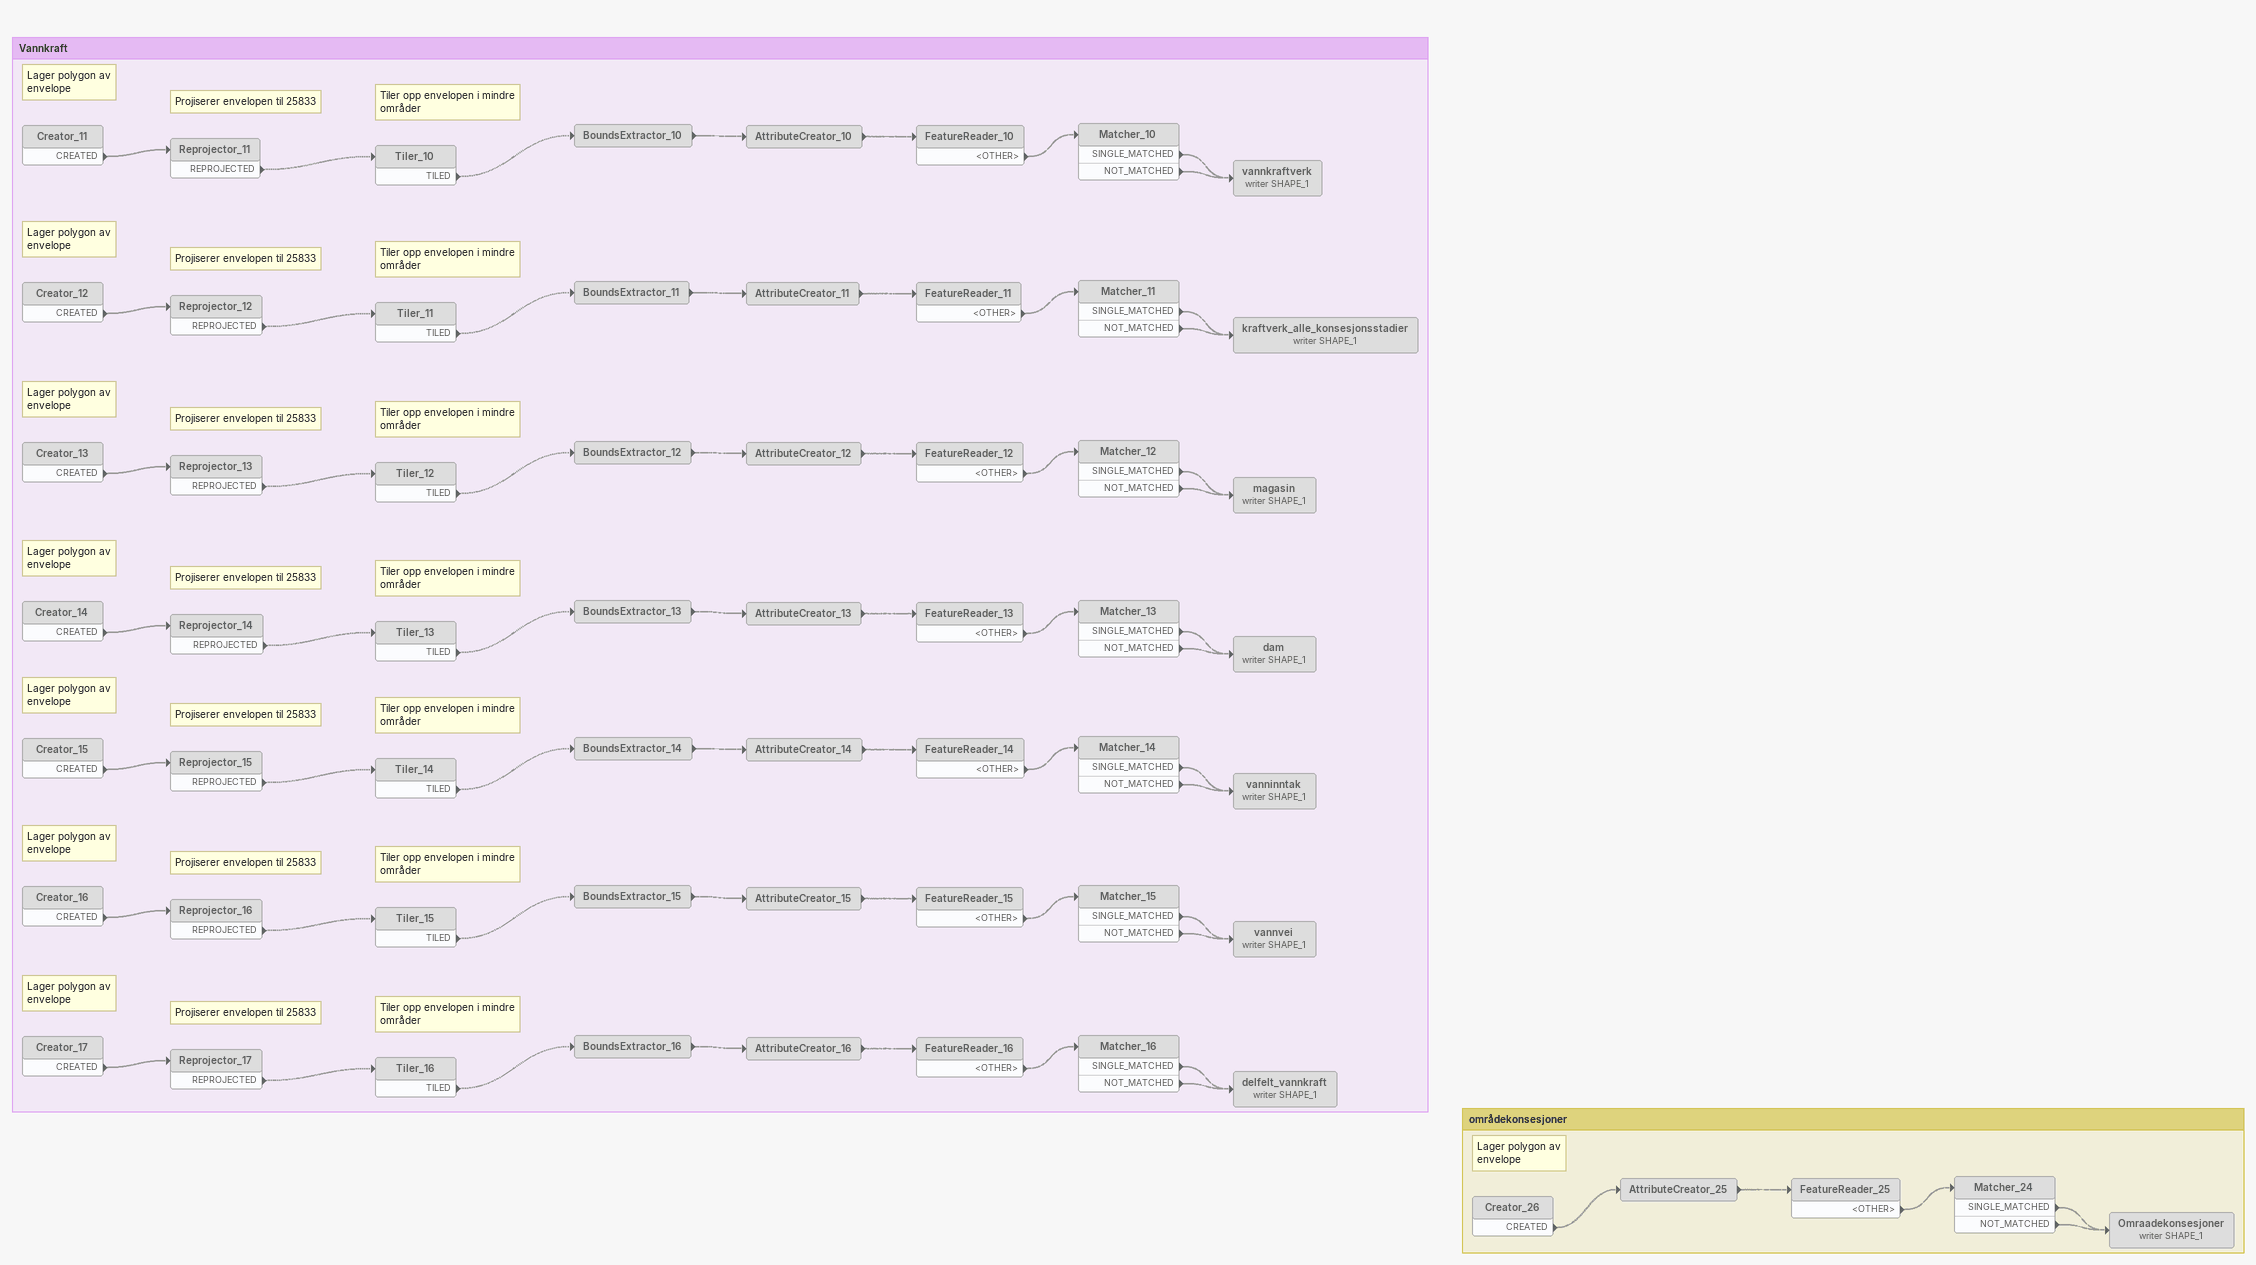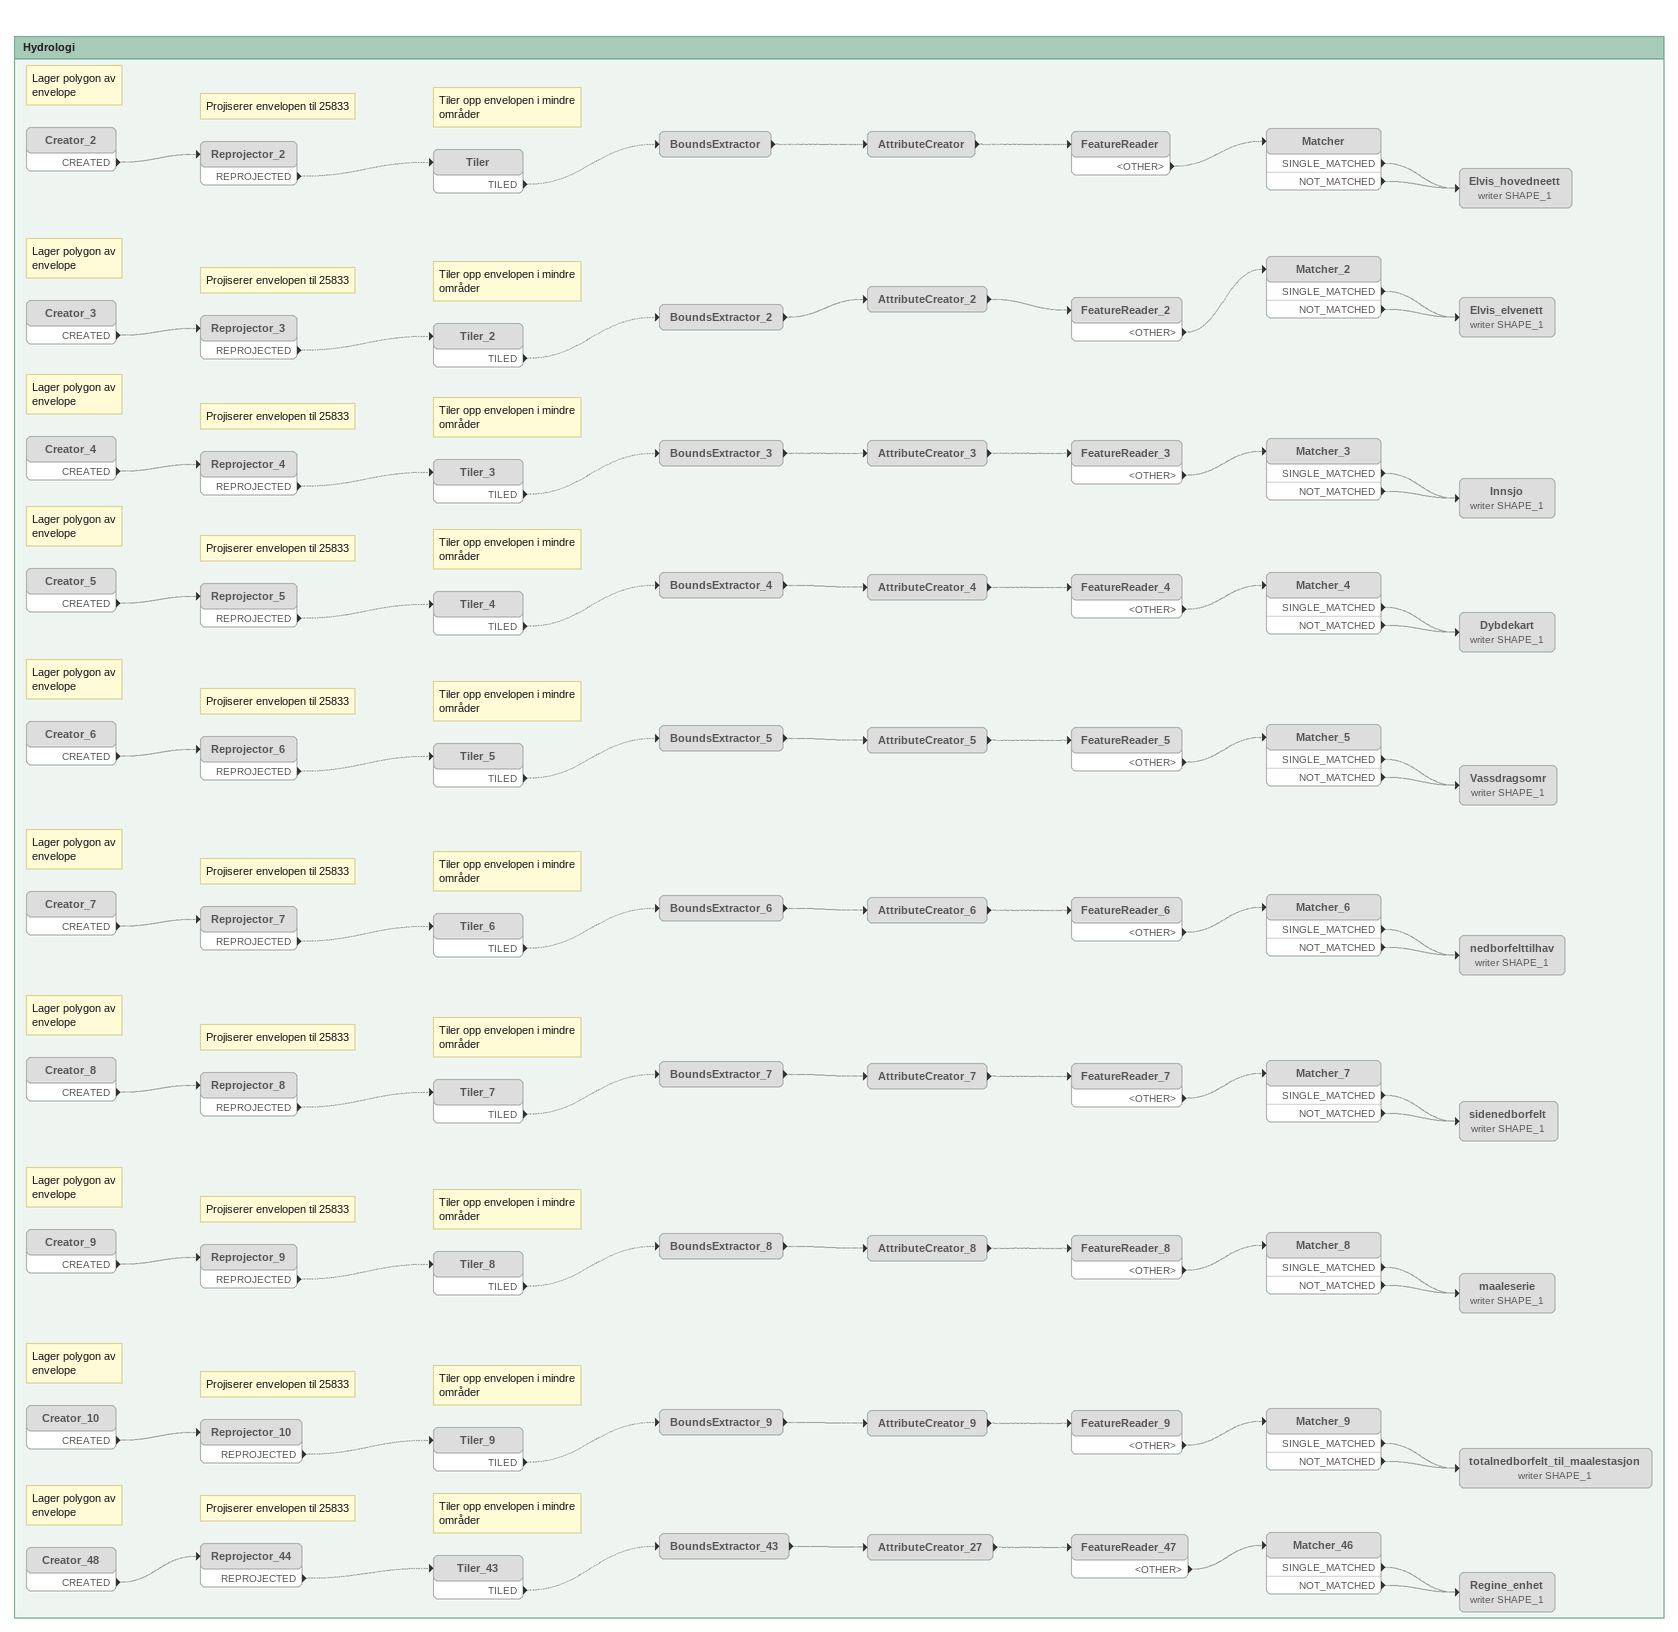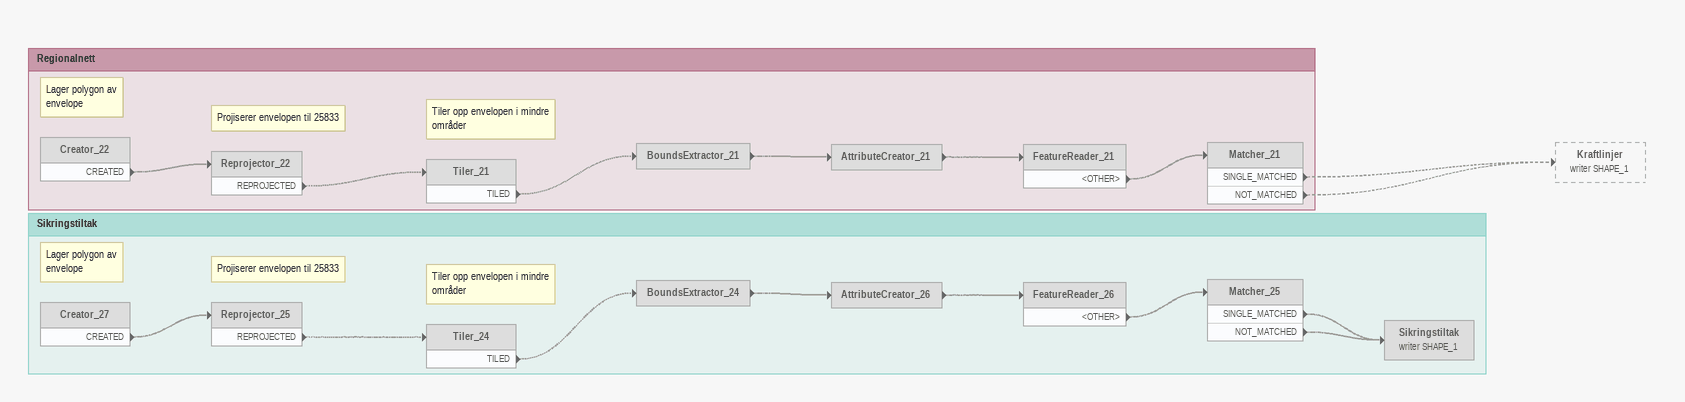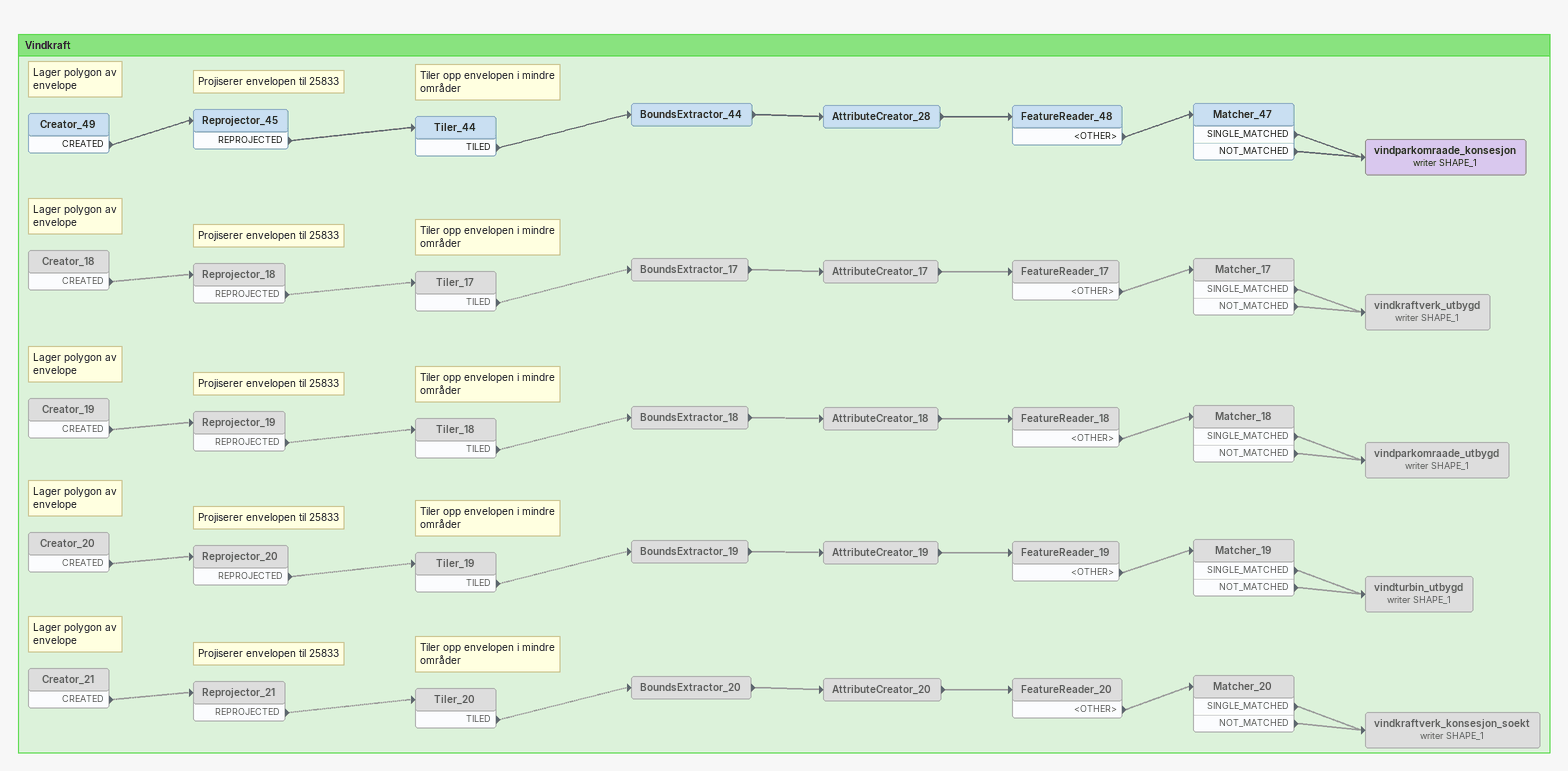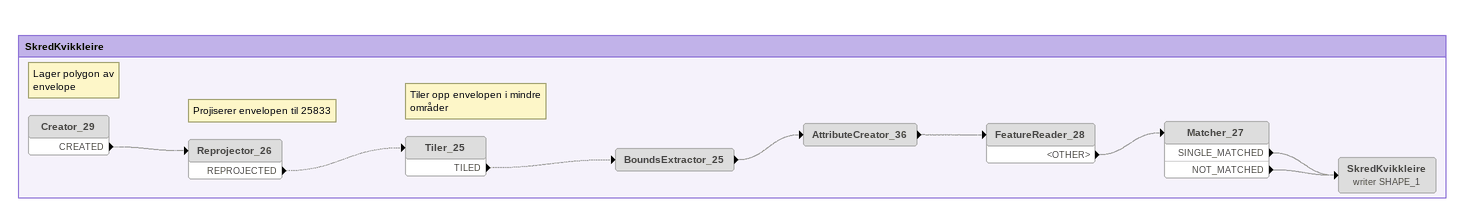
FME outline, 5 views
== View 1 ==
Bookmark: Vannkraft
Note: Lager polygon av / envelope
Creator_11 [off]
    CREATED -> Reprojector_11 [off]
Note: Projiserer envelopen til 25833
Reprojector_11 [off]
    REPROJECTED -> Tiler_10 [off]
Note: Tiler opp envelopen i mindre / områder
Tiler_10 [off]
    TILED -> BoundsExtractor_10 [off]
BoundsExtractor_10 [off]
    -> AttributeCreator_10 [off]
AttributeCreator_10 [off]
    -> FeatureReader_10 [off]
FeatureReader_10 [off]
    <OTHER> -> Matcher_10 [off]
Matcher_10 [off]
    SINGLE_MATCHED -> vannkraftverk (writer SHAPE_1) [off]
    NOT_MATCHED -> vannkraftverk (writer SHAPE_1) [off]
vannkraftverk (writer SHAPE_1) [off]
Note: Lager polygon av / envelope
Creator_12 [off]
    CREATED -> Reprojector_12 [off]
Note: Projiserer envelopen til 25833
Reprojector_12 [off]
    REPROJECTED -> Tiler_11 [off]
Note: Tiler opp envelopen i mindre / områder
Tiler_11 [off]
    TILED -> BoundsExtractor_11 [off]
BoundsExtractor_11 [off]
    -> AttributeCreator_11 [off]
AttributeCreator_11 [off]
    -> FeatureReader_11 [off]
FeatureReader_11 [off]
    <OTHER> -> Matcher_11 [off]
Matcher_11 [off]
    SINGLE_MATCHED -> kraftverk_alle_konsesjonsstadier (writer SHAPE_1) [off]
    NOT_MATCHED -> kraftverk_alle_konsesjonsstadier (writer SHAPE_1) [off]
kraftverk_alle_konsesjonsstadier (writer SHAPE_1) [off]
Note: Lager polygon av / envelope
Creator_13 [off]
    CREATED -> Reprojector_13 [off]
Note: Projiserer envelopen til 25833
Reprojector_13 [off]
    REPROJECTED -> Tiler_12 [off]
Note: Tiler opp envelopen i mindre / områder
Tiler_12 [off]
    TILED -> BoundsExtractor_12 [off]
BoundsExtractor_12 [off]
    -> AttributeCreator_12 [off]
AttributeCreator_12 [off]
    -> FeatureReader_12 [off]
FeatureReader_12 [off]
    <OTHER> -> Matcher_12 [off]
Matcher_12 [off]
    SINGLE_MATCHED -> magasin (writer SHAPE_1) [off]
    NOT_MATCHED -> magasin (writer SHAPE_1) [off]
magasin (writer SHAPE_1) [off]
Note: Lager polygon av / envelope
Creator_14 [off]
    CREATED -> Reprojector_14 [off]
Note: Projiserer envelopen til 25833
Reprojector_14 [off]
    REPROJECTED -> Tiler_13 [off]
Note: Tiler opp envelopen i mindre / områder
Tiler_13 [off]
    TILED -> BoundsExtractor_13 [off]
BoundsExtractor_13 [off]
    -> AttributeCreator_13 [off]
AttributeCreator_13 [off]
    -> FeatureReader_13 [off]
FeatureReader_13 [off]
    <OTHER> -> Matcher_13 [off]
Matcher_13 [off]
    SINGLE_MATCHED -> dam (writer SHAPE_1) [off]
    NOT_MATCHED -> dam (writer SHAPE_1) [off]
dam (writer SHAPE_1) [off]
Note: Lager polygon av / envelope
Creator_15 [off]
    CREATED -> Reprojector_15 [off]
Note: Projiserer envelopen til 25833
Reprojector_15 [off]
    REPROJECTED -> Tiler_14 [off]
Note: Tiler opp envelopen i mindre / områder
Tiler_14 [off]
    TILED -> BoundsExtractor_14 [off]
BoundsExtractor_14 [off]
    -> AttributeCreator_14 [off]
AttributeCreator_14 [off]
    -> FeatureReader_14 [off]
FeatureReader_14 [off]
    <OTHER> -> Matcher_14 [off]
Matcher_14 [off]
    SINGLE_MATCHED -> vanninntak (writer SHAPE_1) [off]
    NOT_MATCHED -> vanninntak (writer SHAPE_1) [off]
vanninntak (writer SHAPE_1) [off]
Note: Lager polygon av / envelope
Creator_16 [off]
    CREATED -> Reprojector_16 [off]
Note: Projiserer envelopen til 25833
Reprojector_16 [off]
    REPROJECTED -> Tiler_15 [off]
Note: Tiler opp envelopen i mindre / områder
Tiler_15 [off]
    TILED -> BoundsExtractor_15 [off]
BoundsExtractor_15 [off]
    -> AttributeCreator_15 [off]
AttributeCreator_15 [off]
    -> FeatureReader_15 [off]
FeatureReader_15 [off]
    <OTHER> -> Matcher_15 [off]
Matcher_15 [off]
    SINGLE_MATCHED -> vannvei (writer SHAPE_1) [off]
    NOT_MATCHED -> vannvei (writer SHAPE_1) [off]
vannvei (writer SHAPE_1) [off]
Note: Lager polygon av / envelope
Creator_17 [off]
    CREATED -> Reprojector_17 [off]
Note: Projiserer envelopen til 25833
Reprojector_17 [off]
    REPROJECTED -> Tiler_16 [off]
Note: Tiler opp envelopen i mindre / områder
Tiler_16 [off]
    TILED -> BoundsExtractor_16 [off]
BoundsExtractor_16 [off]
    -> AttributeCreator_16 [off]
AttributeCreator_16 [off]
    -> FeatureReader_16 [off]
FeatureReader_16 [off]
    <OTHER> -> Matcher_16 [off]
Matcher_16 [off]
    SINGLE_MATCHED -> delfelt_vannkraft (writer SHAPE_1) [off]
    NOT_MATCHED -> delfelt_vannkraft (writer SHAPE_1) [off]
delfelt_vannkraft (writer SHAPE_1) [off]

Bookmark: områdekonsesjoner
Note: Lager polygon av / envelope
Creator_26 [off]
    CREATED -> AttributeCreator_25 [off]
AttributeCreator_25 [off]
    -> FeatureReader_25 [off]
FeatureReader_25 [off]
    <OTHER> -> Matcher_24 [off]
Matcher_24 [off]
    SINGLE_MATCHED -> Omraadekonsesjoner (writer SHAPE_1) [off]
    NOT_MATCHED -> Omraadekonsesjoner (writer SHAPE_1) [off]
Omraadekonsesjoner (writer SHAPE_1) [off]

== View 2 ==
Bookmark: Hydrologi
Note: Lager polygon av / envelope
Creator_2 [off]
    CREATED -> Reprojector_2 [off]
Note: Projiserer envelopen til 25833
Reprojector_2 [off]
    REPROJECTED -> Tiler [off]
Note: Tiler opp envelopen i mindre / områder
Tiler [off]
    TILED -> BoundsExtractor [off]
BoundsExtractor [off]
    -> AttributeCreator [off]
AttributeCreator [off]
    -> FeatureReader [off]
FeatureReader [off]
    <OTHER> -> Matcher [off]
Matcher [off]
    SINGLE_MATCHED -> Elvis_hovedneett (writer SHAPE_1) [off]
    NOT_MATCHED -> Elvis_hovedneett (writer SHAPE_1) [off]
Elvis_hovedneett (writer SHAPE_1) [off]
Note: Lager polygon av / envelope
Creator_3 [off]
    CREATED -> Reprojector_3 [off]
Note: Projiserer envelopen til 25833
Reprojector_3 [off]
    REPROJECTED -> Tiler_2 [off]
Note: Tiler opp envelopen i mindre / områder
Tiler_2 [off]
    TILED -> BoundsExtractor_2 [off]
BoundsExtractor_2 [off]
    -> AttributeCreator_2 [off]
AttributeCreator_2 [off]
    -> FeatureReader_2 [off]
FeatureReader_2 [off]
    <OTHER> -> Matcher_2 [off]
Matcher_2 [off]
    SINGLE_MATCHED -> Elvis_elvenett (writer SHAPE_1) [off]
    NOT_MATCHED -> Elvis_elvenett (writer SHAPE_1) [off]
Elvis_elvenett (writer SHAPE_1) [off]
Note: Lager polygon av / envelope
Creator_4 [off]
    CREATED -> Reprojector_4 [off]
Note: Projiserer envelopen til 25833
Reprojector_4 [off]
    REPROJECTED -> Tiler_3 [off]
Note: Tiler opp envelopen i mindre / områder
Tiler_3 [off]
    TILED -> BoundsExtractor_3 [off]
BoundsExtractor_3 [off]
    -> AttributeCreator_3 [off]
AttributeCreator_3 [off]
    -> FeatureReader_3 [off]
FeatureReader_3 [off]
    <OTHER> -> Matcher_3 [off]
Matcher_3 [off]
    SINGLE_MATCHED -> Innsjo (writer SHAPE_1) [off]
    NOT_MATCHED -> Innsjo (writer SHAPE_1) [off]
Innsjo (writer SHAPE_1) [off]
Note: Lager polygon av / envelope
Creator_5 [off]
    CREATED -> Reprojector_5 [off]
Note: Projiserer envelopen til 25833
Reprojector_5 [off]
    REPROJECTED -> Tiler_4 [off]
Note: Tiler opp envelopen i mindre / områder
Tiler_4 [off]
    TILED -> BoundsExtractor_4 [off]
BoundsExtractor_4 [off]
    -> AttributeCreator_4 [off]
AttributeCreator_4 [off]
    -> FeatureReader_4 [off]
FeatureReader_4 [off]
    <OTHER> -> Matcher_4 [off]
Matcher_4 [off]
    SINGLE_MATCHED -> Dybdekart (writer SHAPE_1) [off]
    NOT_MATCHED -> Dybdekart (writer SHAPE_1) [off]
Dybdekart (writer SHAPE_1) [off]
Note: Lager polygon av / envelope
Creator_7 [off]
    CREATED -> Reprojector_7 [off]
Note: Projiserer envelopen til 25833
Reprojector_7 [off]
    REPROJECTED -> Tiler_6 [off]
Note: Tiler opp envelopen i mindre / områder
Tiler_6 [off]
    TILED -> BoundsExtractor_6 [off]
BoundsExtractor_6 [off]
    -> AttributeCreator_6 [off]
AttributeCreator_6 [off]
    -> FeatureReader_6 [off]
FeatureReader_6 [off]
    <OTHER> -> Matcher_6 [off]
Matcher_6 [off]
    SINGLE_MATCHED -> nedborfelttilhav (writer SHAPE_1) [off]
    NOT_MATCHED -> nedborfelttilhav (writer SHAPE_1) [off]
nedborfelttilhav (writer SHAPE_1) [off]
Note: Lager polygon av / envelope
Creator_8 [off]
    CREATED -> Reprojector_8 [off]
Note: Projiserer envelopen til 25833
Reprojector_8 [off]
    REPROJECTED -> Tiler_7 [off]
Note: Tiler opp envelopen i mindre / områder
Tiler_7 [off]
    TILED -> BoundsExtractor_7 [off]
BoundsExtractor_7 [off]
    -> AttributeCreator_7 [off]
AttributeCreator_7 [off]
    -> FeatureReader_7 [off]
FeatureReader_7 [off]
    <OTHER> -> Matcher_7 [off]
Matcher_7 [off]
    SINGLE_MATCHED -> sidenedborfelt (writer SHAPE_1) [off]
    NOT_MATCHED -> sidenedborfelt (writer SHAPE_1) [off]
sidenedborfelt (writer SHAPE_1) [off]
Note: Lager polygon av / envelope
Creator_9 [off]
    CREATED -> Reprojector_9 [off]
Note: Projiserer envelopen til 25833
Reprojector_9 [off]
    REPROJECTED -> Tiler_8 [off]
Note: Tiler opp envelopen i mindre / områder
Tiler_8 [off]
    TILED -> BoundsExtractor_8 [off]
BoundsExtractor_8 [off]
    -> AttributeCreator_8 [off]
AttributeCreator_8 [off]
    -> FeatureReader_8 [off]
FeatureReader_8 [off]
    <OTHER> -> Matcher_8 [off]
Matcher_8 [off]
    SINGLE_MATCHED -> maaleserie (writer SHAPE_1) [off]
    NOT_MATCHED -> maaleserie (writer SHAPE_1) [off]
maaleserie (writer SHAPE_1) [off]
Note: Lager polygon av / envelope
Creator_10 [off]
    CREATED -> Reprojector_10 [off]
Note: Projiserer envelopen til 25833
Reprojector_10 [off]
    REPROJECTED -> Tiler_9 [off]
Note: Tiler opp envelopen i mindre / områder
Tiler_9 [off]
    TILED -> BoundsExtractor_9 [off]
BoundsExtractor_9 [off]
    -> AttributeCreator_9 [off]
AttributeCreator_9 [off]
    -> FeatureReader_9 [off]
FeatureReader_9 [off]
    <OTHER> -> Matcher_9 [off]
Matcher_9 [off]
    SINGLE_MATCHED -> totalnedborfelt_til_maalestasjon (writer SHAPE_1) [off]
    NOT_MATCHED -> totalnedborfelt_til_maalestasjon (writer SHAPE_1) [off]
totalnedborfelt_til_maalestasjon (writer SHAPE_1) [off]
Note: Lager polygon av / envelope
Creator_48 [off]
    CREATED -> Reprojector_44 [off]
Note: Projiserer envelopen til 25833
Reprojector_44 [off]
    REPROJECTED -> Tiler_43 [off]
Note: Tiler opp envelopen i mindre / områder
Tiler_43 [off]
    TILED -> BoundsExtractor_43 [off]
BoundsExtractor_43 [off]
    -> AttributeCreator_27 [off]
AttributeCreator_27 [off]
    -> FeatureReader_47 [off]
FeatureReader_47 [off]
    <OTHER> -> Matcher_46 [off]
Matcher_46 [off]
    SINGLE_MATCHED -> Regine_enhet (writer SHAPE_1) [off]
    NOT_MATCHED -> Regine_enhet (writer SHAPE_1) [off]
Regine_enhet (writer SHAPE_1) [off]
Note: Lager polygon av / envelope
Creator_6 [off]
    CREATED -> Reprojector_6 [off]
Note: Projiserer envelopen til 25833
Reprojector_6 [off]
    REPROJECTED -> Tiler_5 [off]
Note: Tiler opp envelopen i mindre / områder
Tiler_5 [off]
    TILED -> BoundsExtractor_5 [off]
BoundsExtractor_5 [off]
    -> AttributeCreator_5 [off]
AttributeCreator_5 [off]
    -> FeatureReader_5 [off]
FeatureReader_5 [off]
    <OTHER> -> Matcher_5 [off]
Matcher_5 [off]
    SINGLE_MATCHED -> Vassdragsomr (writer SHAPE_1) [off]
    NOT_MATCHED -> Vassdragsomr (writer SHAPE_1) [off]
Vassdragsomr (writer SHAPE_1) [off]

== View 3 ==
Bookmark: Sikringstiltak
Note: Lager polygon av / envelope
Creator_27 [off]
    CREATED -> Reprojector_25 [off]
Note: Projiserer envelopen til 25833
Reprojector_25 [off]
    REPROJECTED -> Tiler_24 [off]
Note: Tiler opp envelopen i mindre / områder
Tiler_24 [off]
    TILED -> BoundsExtractor_24 [off]
BoundsExtractor_24 [off]
    -> AttributeCreator_26 [off]
AttributeCreator_26 [off]
    -> FeatureReader_26 [off]
FeatureReader_26 [off]
    <OTHER> -> Matcher_25 [off]
Matcher_25 [off]
    SINGLE_MATCHED -> Sikringstiltak (writer SHAPE_1) [off]
    NOT_MATCHED -> Sikringstiltak (writer SHAPE_1) [off]
Sikringstiltak (writer SHAPE_1) [off]

Bookmark: Regionalnett
Note: Lager polygon av / envelope
Creator_22 [off]
    CREATED -> Reprojector_22 [off]
Note: Projiserer envelopen til 25833
Reprojector_22 [off]
    REPROJECTED -> Tiler_21 [off]
Note: Tiler opp envelopen i mindre / områder
Tiler_21 [off]
    TILED -> BoundsExtractor_21 [off]
BoundsExtractor_21 [off]
    -> AttributeCreator_21 [off]
AttributeCreator_21 [off]
    -> FeatureReader_21 [off]
FeatureReader_21 [off]
    <OTHER> -> Matcher_21 [off]
Matcher_21 [off]
    SINGLE_MATCHED -> Kraftlinjer (writer SHAPE_1) [off]
    NOT_MATCHED -> Kraftlinjer (writer SHAPE_1) [off]

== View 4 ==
Bookmark: Vindkraft
Note: Lager polygon av / envelope
Creator_18 [off]
    CREATED -> Reprojector_18 [off]
Note: Projiserer envelopen til 25833
Reprojector_18 [off]
    REPROJECTED -> Tiler_17 [off]
Note: Tiler opp envelopen i mindre / områder
Tiler_17 [off]
    TILED -> BoundsExtractor_17 [off]
BoundsExtractor_17 [off]
    -> AttributeCreator_17 [off]
AttributeCreator_17 [off]
    -> FeatureReader_17 [off]
FeatureReader_17 [off]
    <OTHER> -> Matcher_17 [off]
Matcher_17 [off]
    SINGLE_MATCHED -> vindkraftverk_utbygd (writer SHAPE_1) [off]
    NOT_MATCHED -> vindkraftverk_utbygd (writer SHAPE_1) [off]
vindkraftverk_utbygd (writer SHAPE_1) [off]
Note: Lager polygon av / envelope
Creator_19 [off]
    CREATED -> Reprojector_19 [off]
Note: Projiserer envelopen til 25833
Reprojector_19 [off]
    REPROJECTED -> Tiler_18 [off]
Note: Tiler opp envelopen i mindre / områder
Tiler_18 [off]
    TILED -> BoundsExtractor_18 [off]
BoundsExtractor_18 [off]
    -> AttributeCreator_18 [off]
AttributeCreator_18 [off]
    -> FeatureReader_18 [off]
FeatureReader_18 [off]
    <OTHER> -> Matcher_18 [off]
Matcher_18 [off]
    SINGLE_MATCHED -> vindparkomraade_utbygd (writer SHAPE_1) [off]
    NOT_MATCHED -> vindparkomraade_utbygd (writer SHAPE_1) [off]
vindparkomraade_utbygd (writer SHAPE_1) [off]
Note: Lager polygon av / envelope
Creator_20 [off]
    CREATED -> Reprojector_20 [off]
Note: Projiserer envelopen til 25833
Reprojector_20 [off]
    REPROJECTED -> Tiler_19 [off]
Note: Tiler opp envelopen i mindre / områder
Tiler_19 [off]
    TILED -> BoundsExtractor_19 [off]
BoundsExtractor_19 [off]
    -> AttributeCreator_19 [off]
AttributeCreator_19 [off]
    -> FeatureReader_19 [off]
FeatureReader_19 [off]
    <OTHER> -> Matcher_19 [off]
Matcher_19 [off]
    SINGLE_MATCHED -> vindturbin_utbygd (writer SHAPE_1) [off]
    NOT_MATCHED -> vindturbin_utbygd (writer SHAPE_1) [off]
vindturbin_utbygd (writer SHAPE_1) [off]
Note: Lager polygon av / envelope
Creator_49
    CREATED -> Reprojector_45
Note: Projiserer envelopen til 25833
Reprojector_45
    REPROJECTED -> Tiler_44
Note: Tiler opp envelopen i mindre / områder
Tiler_44
    TILED -> BoundsExtractor_44
BoundsExtractor_44
    -> AttributeCreator_28
AttributeCreator_28
    -> FeatureReader_48
FeatureReader_48
    <OTHER> -> Matcher_47
Matcher_47
    SINGLE_MATCHED -> vindparkomraade_konsesjon (writer SHAPE_1)
    NOT_MATCHED -> vindparkomraade_konsesjon (writer SHAPE_1)
vindparkomraade_konsesjon (writer SHAPE_1)
Note: Lager polygon av / envelope
Creator_21 [off]
    CREATED -> Reprojector_21 [off]
Note: Projiserer envelopen til 25833
Reprojector_21 [off]
    REPROJECTED -> Tiler_20 [off]
Note: Tiler opp envelopen i mindre / områder
Tiler_20 [off]
    TILED -> BoundsExtractor_20 [off]
BoundsExtractor_20 [off]
    -> AttributeCreator_20 [off]
AttributeCreator_20 [off]
    -> FeatureReader_20 [off]
FeatureReader_20 [off]
    <OTHER> -> Matcher_20 [off]
Matcher_20 [off]
    SINGLE_MATCHED -> vindkraftverk_konsesjon_soekt (writer SHAPE_1) [off]
    NOT_MATCHED -> vindkraftverk_konsesjon_soekt (writer SHAPE_1) [off]
vindkraftverk_konsesjon_soekt (writer SHAPE_1) [off]

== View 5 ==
Bookmark: SkredKvikkleire
Note: Lager polygon av / envelope
Creator_29 [off]
    CREATED -> Reprojector_26 [off]
Note: Projiserer envelopen til 25833
Reprojector_26 [off]
    REPROJECTED -> Tiler_25 [off]
Note: Tiler opp envelopen i mindre / områder
Tiler_25 [off]
    TILED -> BoundsExtractor_25 [off]
BoundsExtractor_25 [off]
    -> AttributeCreator_36 [off]
AttributeCreator_36 [off]
    -> FeatureReader_28 [off]
FeatureReader_28 [off]
    <OTHER> -> Matcher_27 [off]
Matcher_27 [off]
    SINGLE_MATCHED -> SkredKvikkleire (writer SHAPE_1) [off]
    NOT_MATCHED -> SkredKvikkleire (writer SHAPE_1) [off]
SkredKvikkleire (writer SHAPE_1) [off]
